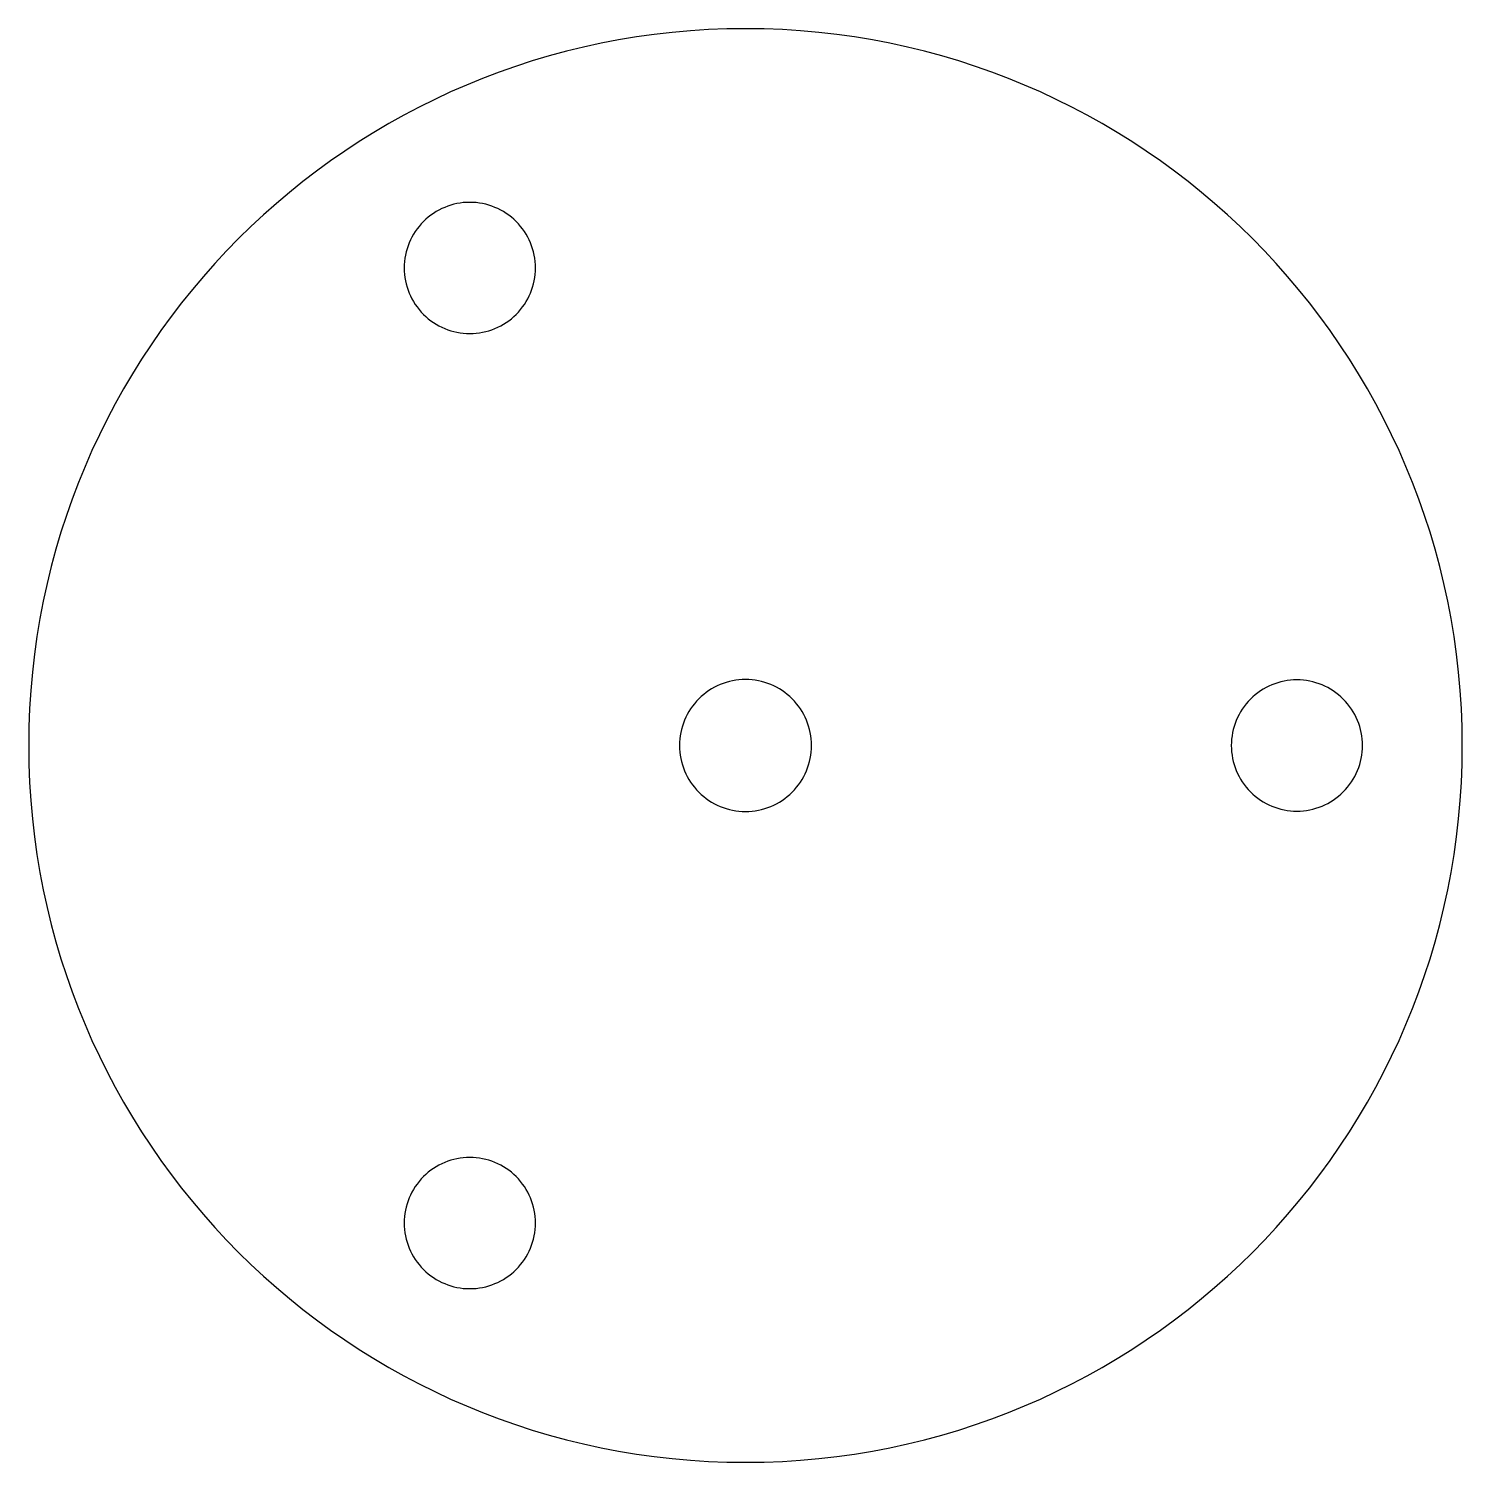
# Model space of a CAD drawing. Extents: x -32.5 to 32.5, y -32.5 to 32.5.
import ezdxf

# ---------------------------------------------------------------- set-up
doc = ezdxf.new("R2010")
doc.units = 0
doc.layers.get('0').update_dxf_attribs({"linetype": 'CONTINUOUS'})

msp = doc.modelspace()

# ---------------------------------------------------------------- linework, layer by layer
msp.add_lwpolyline([(0, 32.5), (-0.839, 32.489), (-1.672, 32.458), (-2.501, 32.405), (-3.323, 32.332), (-4.139, 32.239), (-4.949, 32.126), (-5.753, 31.992), (-6.55, 31.84), (-7.34, 31.668), (-8.122, 31.477), (-8.897, 31.267), (-9.665, 31.039), (-10.424, 30.792), (-11.175, 30.528), (-11.917, 30.246), (-12.65, 29.946), (-13.375, 29.629), (-14.09, 29.295), (-14.796, 28.945), (-15.491, 28.577), (-16.177, 28.194), (-16.852, 27.795), (-17.517, 27.38), (-18.171, 26.95), (-18.814, 26.504), (-19.445, 26.043), (-20.065, 25.568), (-20.673, 25.079), (-21.269, 24.575), (-21.852, 24.057), (-22.423, 23.526), (-22.981, 22.981), (-23.526, 22.423), (-24.057, 21.852), (-24.575, 21.269), (-25.079, 20.673), (-25.568, 20.065), (-26.043, 19.445), (-26.504, 18.814), (-26.95, 18.171), (-27.38, 17.517), (-27.795, 16.852), (-28.194, 16.177), (-28.577, 15.491), (-28.945, 14.796), (-29.295, 14.09), (-29.629, 13.375), (-29.946, 12.65), (-30.246, 11.917), (-30.528, 11.175), (-30.792, 10.424), (-31.039, 9.665), (-31.267, 8.897), (-31.477, 8.122), (-31.668, 7.34), (-31.84, 6.55), (-31.992, 5.753), (-32.126, 4.949), (-32.239, 4.139), (-32.332, 3.323), (-32.405, 2.501), (-32.458, 1.672), (-32.489, 0.839), (-32.5, 0), (-32.489, -0.839), (-32.458, -1.672), (-32.405, -2.501), (-32.332, -3.323), (-32.239, -4.139), (-32.126, -4.949), (-31.992, -5.753), (-31.84, -6.55), (-31.668, -7.34), (-31.477, -8.122), (-31.267, -8.897), (-31.039, -9.665), (-30.792, -10.424), (-30.528, -11.175), (-30.246, -11.917), (-29.946, -12.65), (-29.629, -13.375), (-29.295, -14.09), (-28.945, -14.796), (-28.577, -15.491), (-28.194, -16.177), (-27.795, -16.852), (-27.38, -17.517), (-26.95, -18.171), (-26.504, -18.814), (-26.043, -19.445), (-25.568, -20.065), (-25.079, -20.673), (-24.575, -21.269), (-24.057, -21.852), (-23.526, -22.423), (-22.981, -22.981), (-22.423, -23.526), (-21.852, -24.057), (-21.269, -24.575), (-20.673, -25.079), (-20.065, -25.568), (-19.445, -26.043), (-18.814, -26.504), (-18.171, -26.95), (-17.517, -27.38), (-16.852, -27.795), (-16.177, -28.194), (-15.491, -28.577), (-14.796, -28.945), (-14.09, -29.295), (-13.375, -29.629), (-12.65, -29.946), (-11.917, -30.246), (-11.175, -30.528), (-10.424, -30.792), (-9.665, -31.039), (-8.897, -31.267), (-8.122, -31.477), (-7.34, -31.668), (-6.55, -31.84), (-5.753, -31.992), (-4.949, -32.126), (-4.139, -32.239), (-3.323, -32.332), (-2.501, -32.405), (-1.672, -32.458), (-0.839, -32.489), (0, -32.5), (0.839, -32.489), (1.672, -32.458), (2.501, -32.405), (3.323, -32.332), (4.139, -32.239), (4.949, -32.126), (5.753, -31.992), (6.55, -31.84), (7.34, -31.668), (8.122, -31.477), (8.897, -31.267), (9.665, -31.039), (10.424, -30.792), (11.175, -30.528), (11.917, -30.246), (12.65, -29.946), (13.375, -29.629), (14.09, -29.295), (14.796, -28.945), (15.491, -28.577), (16.177, -28.194), (16.852, -27.795), (17.517, -27.38), (18.171, -26.95), (18.814, -26.504), (19.445, -26.043), (20.065, -25.568), (20.673, -25.079), (21.269, -24.575), (21.852, -24.057), (22.423, -23.526), (22.981, -22.981), (23.526, -22.423), (24.057, -21.852), (24.575, -21.269), (25.079, -20.673), (25.568, -20.065), (26.043, -19.445), (26.504, -18.814), (26.95, -18.171), (27.38, -17.517), (27.795, -16.852), (28.194, -16.177), (28.577, -15.491), (28.945, -14.796), (29.295, -14.09), (29.629, -13.375), (29.946, -12.65), (30.246, -11.917), (30.528, -11.175), (30.792, -10.424), (31.039, -9.665), (31.267, -8.897), (31.477, -8.122), (31.668, -7.34), (31.84, -6.55), (31.992, -5.753), (32.126, -4.949), (32.239, -4.139), (32.332, -3.323), (32.405, -2.501), (32.458, -1.672), (32.489, -0.839), (32.5, 0), (32.489, 0.839), (32.458, 1.672), (32.405, 2.501), (32.332, 3.323), (32.239, 4.139), (32.126, 4.949), (31.992, 5.753), (31.84, 6.55), (31.668, 7.34), (31.477, 8.122), (31.267, 8.897), (31.039, 9.665), (30.792, 10.424), (30.528, 11.175), (30.246, 11.917), (29.946, 12.65), (29.629, 13.375), (29.295, 14.09), (28.945, 14.796), (28.577, 15.491), (28.194, 16.177), (27.795, 16.852), (27.38, 17.517), (26.95, 18.171), (26.504, 18.814), (26.043, 19.445), (25.568, 20.065), (25.079, 20.673), (24.575, 21.269), (24.057, 21.852), (23.526, 22.423), (22.981, 22.981), (22.423, 23.526), (21.852, 24.057), (21.269, 24.575), (20.673, 25.079), (20.065, 25.568), (19.445, 26.043), (18.814, 26.504), (18.171, 26.95), (17.517, 27.38), (16.852, 27.795), (16.177, 28.194), (15.491, 28.577), (14.796, 28.945), (14.09, 29.295), (13.375, 29.629), (12.65, 29.946), (11.917, 30.246), (11.175, 30.528), (10.424, 30.792), (9.665, 31.039), (8.897, 31.267), (8.122, 31.477), (7.34, 31.668), (6.55, 31.84), (5.753, 31.992), (4.949, 32.126), (4.139, 32.239), (3.323, 32.332), (2.501, 32.405), (1.672, 32.458), (0.839, 32.489)], close=True)
for points in [[(-12.5, 24.626, 0.414214), (-15.475, 21.651, 0.414214), (-12.5, 18.676, 0.414214), (-9.525, 21.651, 0.414214)], [(0, 2.99, 0.414214), (-2.99, 0, 0.414214), (0, -2.99, 0.414214), (2.99, 0, 0.414214)], [(25, 2.975, 0.414214), (22.025, 0, 0.414214), (25, -2.975, 0.414214), (27.975, 0, 0.414214)], [(-12.5, -18.676, 0.414214), (-15.475, -21.651, 0.414214), (-12.5, -24.626, 0.414214), (-9.525, -21.651, 0.414214)]]:
    msp.add_lwpolyline(points, format="xyb", close=True)

doc.saveas('drawing.dxf')
